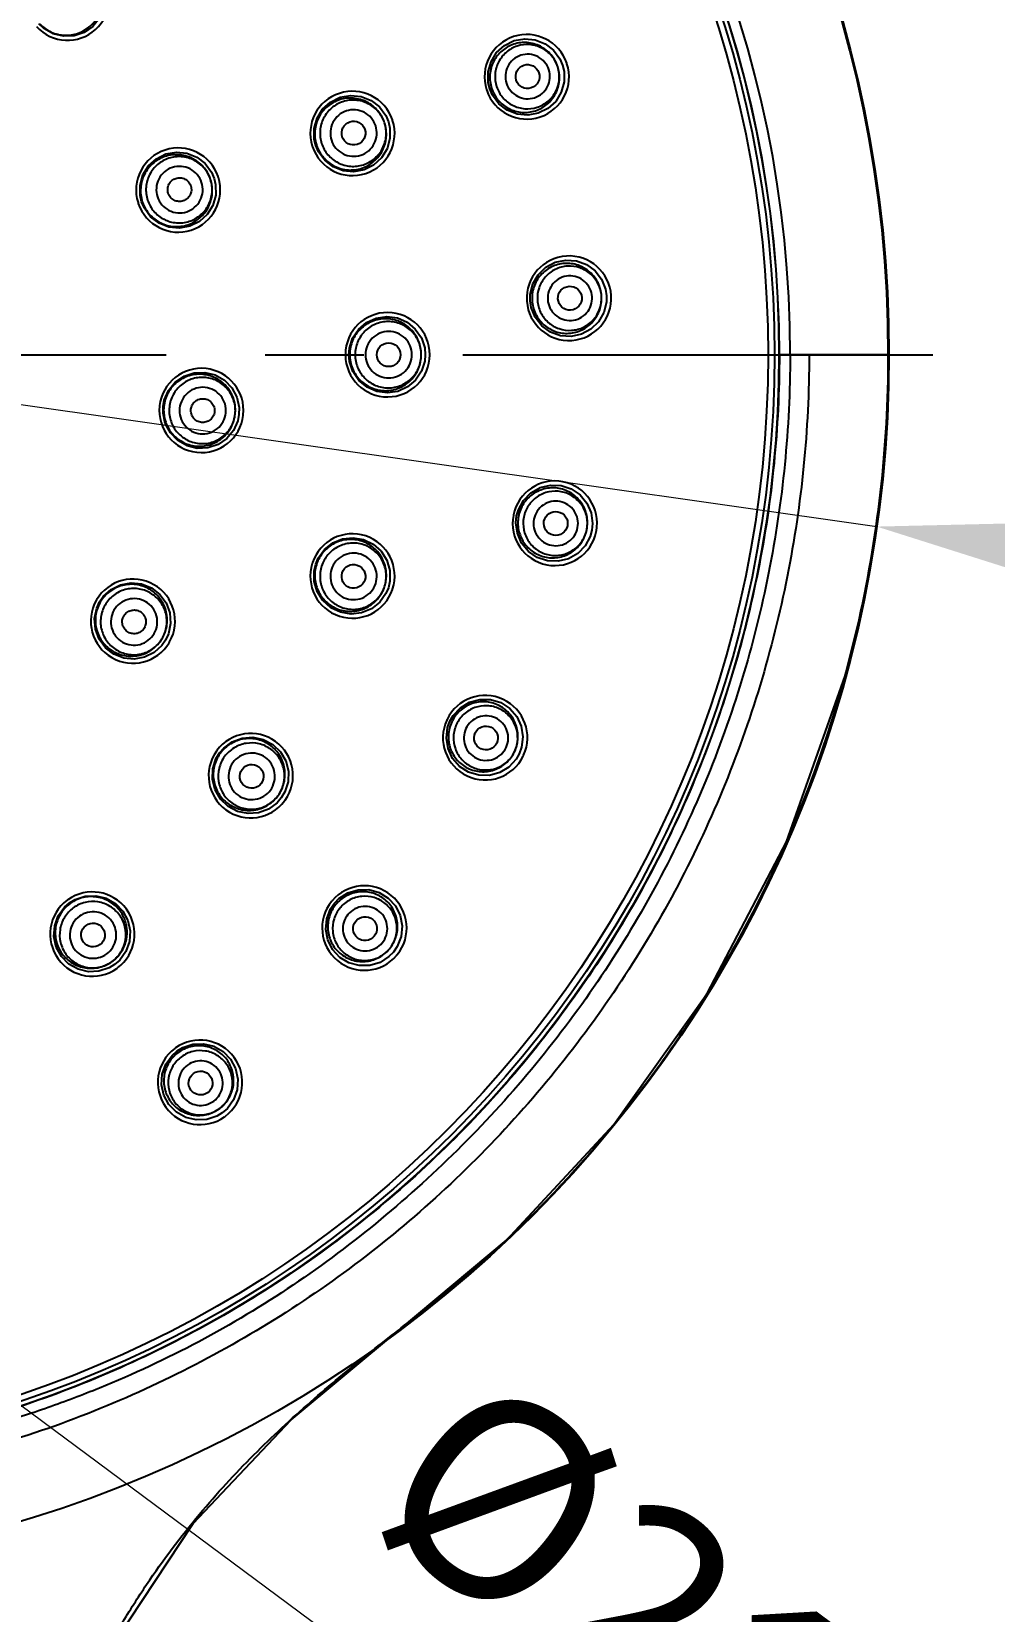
# Model space of a CAD drawing. Extents: x 4 to 1239, y 0 to 509.
# Drawn here: x 247.73 to 272.06, y 139.39 to 179.31 of the extents above; entities that cross this region are included whole.
import ezdxf

# ---------------------------------------------------------------- set-up
doc = ezdxf.new("R2010")
doc.units = 0
doc.header["$LTSCALE"] = 10
doc.header["$MEASUREMENT"] = 0
doc.header["$PDMODE"] = 3
doc.header["$PDSIZE"] = -10
doc.linetypes.add('CENTER', pattern=[2, 1.25, -0.25, 0.25, -0.25])
doc.layers.get('0').update_dxf_attribs({"linetype": 'CONTINUOUS'})
doc.layers.get('DEFPOINTS').update_dxf_attribs({"linetype": 'CONTINUOUS'})
doc.layers.add('02___PRT_ALL_AXES', color=7, linetype='CONTINUOUS')
doc.styles.add('Daelim Dimension', font='')
doc.styles.get('Daelim Dimension').set_extended_font_data('NanumGothic')
doc.dimstyles.new('DEFAULT', dxfattribs={"dimscale": 2, "dimtxt": 2, "dimasz": 2, "dimexe": 0, "dimexo": 2, "dimgap": 1, "dimtad": 1, "dimdec": 1, "dimzin": 9, "dimdsep": 46, "dimtxsty": 'Daelim Dimension', "dimcen": 0.5, "dimclrd": 252, "dimclre": 252, "dimclrt": 3, "dimadec": 1, "dimazin": 0, "dimtfac": 1, "dimtdec": 1, "dimtix": 1, "dimtmove": 0, "dimatfit": 3, "dimfxl": 1, "dimtolj": 1, "dimtzin": 1, "dimlwd": 9, "dimlwe": 9, "dimarcsym": 0})

# ---------------------------------------------------------------- blocks, each defined once
blk = doc.blocks.new('*D6')
at = {"color": 5, "linetype": 'ByBlock', "lineweight": 9, "ltscale": 0.5, "transparency": 16777216}
for p, q in [((231.201, 156.657), (227.989, 159.04)), ((234.414, 154.274), (242.846, 148.017)), ((265.847, 130.953), (246.059, 145.634))]:
    blk.add_line(p, q, dxfattribs=at)
at = {"color": 5, "ltscale": 0.5, "transparency": 16777216}
for points in [[(231.598, 157.193), (230.804, 156.122), (234.414, 154.274)], [(246.456, 146.169), (245.661, 145.099), (242.846, 148.017)]]:
    blk.add_solid(points, dxfattribs=at)
at = {"layer": 'DEFPOINTS', "color": 0, "ltscale": 0.5, "transparency": 16777216}
for p in [(234.414, 154.274), (242.846, 148.017)]:
    blk.add_point(p, dxfattribs=at)
at = {"color": 7, "ltscale": 0.5, "transparency": 16777216, "insert": (262.495, 139.906), "char_height": 4, "attachment_point": 5, "rotation": 323.4272, "style": 'Daelim Dimension'}
blk.add_mtext('\\A1;{\\H1.25x;\\C256;Ø21}', dxfattribs=at)
blk = doc.blocks.new('*D7')
at = {"color": 5, "linetype": 'ByBlock', "lineweight": 9, "ltscale": 0.5, "transparency": 16777216}
for p, q in [((204.21, 176.052), (200.25, 176.617)), ((208.17, 175.488), (269.089, 166.803)), ((298.248, 162.647), (273.049, 166.239))]:
    blk.add_line(p, q, dxfattribs=at)
at = {"color": 5, "ltscale": 0.5, "transparency": 16777216}
for points in [[(204.304, 176.712), (204.116, 175.392), (208.17, 175.488)], [(273.143, 166.899), (272.955, 165.579), (269.089, 166.803)]]:
    blk.add_solid(points, dxfattribs=at)
at = {"layer": 'DEFPOINTS', "color": 0, "ltscale": 0.5, "transparency": 16777216}
for p in [(208.17, 175.488), (269.089, 166.803)]:
    blk.add_point(p, dxfattribs=at)
at = {"color": 7, "ltscale": 0.5, "transparency": 16777216, "insert": (288.362, 169.302), "char_height": 4, "attachment_point": 5, "rotation": 351.8869, "style": 'Daelim Dimension'}
blk.add_mtext('\\A1;{\\H1.25x;\\C256;Ø123}', dxfattribs=at)

msp = doc.modelspace()

# ---------------------------------------------------------------- linework, layer by layer
at = {"color": 7, "linetype": 'Continuous'}
msp.add_line((269.38, 171.146), (266.627, 171.146), dxfattribs=at)
for points in [[(249.346, 180.794), (249.444, 180.664), (249.554, 180.422), (249.593, 180.157), (249.558, 179.892), (249.451, 179.646), (249.28, 179.439), (249.058, 179.287), (248.804, 179.202), (248.535, 179.191), (248.274, 179.255), (248.041, 179.387), (247.914, 179.505)], [(259.309, 177.865), (259.272, 178.023), (259.27, 178.29), (259.342, 178.55), (259.483, 178.78), (259.683, 178.962), (259.925, 179.082), (260.191, 179.13), (260.459, 179.104), (260.71, 179.003), (260.923, 178.838), (261.082, 178.621), (261.15, 178.463)], [(261.15, 178.463), (261.187, 178.304), (261.189, 178.037), (261.117, 177.778), (260.976, 177.548), (260.777, 177.366), (260.535, 177.246), (260.269, 177.197), (260, 177.224), (259.749, 177.324), (259.536, 177.489), (259.377, 177.706), (259.309, 177.865)], [(254.911, 176.436), (254.873, 176.594), (254.872, 176.861), (254.944, 177.12), (255.085, 177.349), (255.283, 177.53), (255.525, 177.65), (255.79, 177.698), (256.058, 177.672), (256.308, 177.572), (256.52, 177.407), (256.679, 177.191), (256.747, 177.032)], [(256.747, 177.032), (256.784, 176.873), (256.786, 176.607), (256.714, 176.348), (256.573, 176.119), (256.375, 175.938), (256.134, 175.818), (255.869, 175.769), (255.601, 175.796), (255.35, 175.895), (255.137, 176.06), (254.979, 176.276), (254.911, 176.436)], [(250.512, 175.006), (250.475, 175.165), (250.473, 175.432), (250.545, 175.69), (250.686, 175.918), (250.884, 176.099), (251.125, 176.218), (251.389, 176.266), (251.656, 176.24), (251.906, 176.14), (252.118, 175.976), (252.276, 175.761), (252.344, 175.602)], [(252.344, 175.602), (252.381, 175.443), (252.383, 175.176), (252.311, 174.919), (252.171, 174.69), (251.973, 174.509), (251.732, 174.39), (251.468, 174.341), (251.201, 174.368), (250.951, 174.467), (250.739, 174.631), (250.58, 174.847), (250.512, 175.006)], [(260.331, 172.511), (260.334, 172.673), (260.399, 172.933), (260.533, 173.166), (260.727, 173.354), (260.965, 173.481), (261.229, 173.537), (261.499, 173.518), (261.753, 173.425), (261.971, 173.265), (262.136, 173.052), (262.236, 172.803), (262.262, 172.632)], [(262.262, 172.632), (262.259, 172.47), (262.194, 172.21), (262.06, 171.977), (261.866, 171.79), (261.628, 171.663), (261.364, 171.607), (261.094, 171.625), (260.841, 171.718), (260.622, 171.878), (260.457, 172.091), (260.357, 172.34), (260.331, 172.511)], [(255.748, 171.146), (255.762, 171.308), (255.843, 171.562), (255.991, 171.786), (256.196, 171.96), (256.441, 172.072), (256.708, 172.111), (256.975, 172.075), (257.221, 171.967), (257.428, 171.795), (257.58, 171.572), (257.664, 171.318), (257.679, 171.146)], [(257.679, 171.146), (257.665, 170.983), (257.585, 170.729), (257.436, 170.505), (257.232, 170.331), (256.987, 170.22), (256.721, 170.18), (256.454, 170.216), (256.207, 170.324), (256, 170.496), (255.848, 170.718), (255.764, 170.973), (255.748, 171.146)], [(251.055, 169.84), (251.085, 170), (251.193, 170.244), (251.363, 170.45), (251.585, 170.602), (251.839, 170.686), (252.108, 170.698), (252.369, 170.634), (252.602, 170.501), (252.789, 170.309), (252.916, 170.073), (252.973, 169.811), (252.971, 169.638)], [(252.971, 169.638), (252.94, 169.478), (252.833, 169.234), (252.663, 169.028), (252.442, 168.877), (252.187, 168.792), (251.919, 168.78), (251.658, 168.843), (251.425, 168.976), (251.237, 169.168), (251.109, 169.405), (251.052, 169.666), (251.055, 169.84)], [(259.988, 167.071), (260.032, 167.228), (260.159, 167.463), (260.347, 167.655), (260.582, 167.789), (260.844, 167.853), (261.114, 167.841), (261.37, 167.756), (261.593, 167.603), (261.765, 167.394), (261.872, 167.147), (261.906, 166.88), (261.889, 166.709)], [(261.889, 166.709), (261.845, 166.552), (261.718, 166.317), (261.531, 166.124), (261.296, 165.991), (261.034, 165.927), (260.764, 165.938), (260.508, 166.024), (260.285, 166.177), (260.113, 166.385), (260.006, 166.633), (259.971, 166.899), (259.988, 167.071)], [(254.911, 165.856), (254.974, 166.006), (255.129, 166.223), (255.34, 166.39), (255.588, 166.492), (255.856, 166.522), (256.121, 166.477), (256.364, 166.361), (256.565, 166.181), (256.709, 165.954), (256.784, 165.696), (256.785, 165.427), (256.747, 165.259)], [(256.747, 165.259), (256.684, 165.109), (256.528, 164.892), (256.318, 164.725), (256.07, 164.623), (255.803, 164.592), (255.537, 164.637), (255.294, 164.753), (255.093, 164.932), (254.949, 165.16), (254.873, 165.419), (254.872, 165.687), (254.911, 165.856)], [(249.449, 164.899), (249.543, 165.033), (249.74, 165.212), (249.98, 165.331), (250.243, 165.38), (250.511, 165.353), (250.76, 165.254), (250.973, 165.09), (251.132, 164.874), (251.225, 164.622), (251.245, 164.354), (251.19, 164.092), (251.118, 163.936)], [(251.118, 163.936), (251.025, 163.802), (250.828, 163.622), (250.588, 163.503), (250.325, 163.455), (250.058, 163.481), (249.809, 163.579), (249.596, 163.743), (249.436, 163.959), (249.343, 164.211), (249.322, 164.479), (249.377, 164.741), (249.449, 164.899)], [(245.837, 101.385), (245.901, 105.425), (246.008, 110.906), (246.166, 116.182), (246.398, 121.163), (246.737, 125.861), (247.244, 130.328), (248.085, 134.464), (249.565, 138.209), (251.81, 141.616), (254.292, 144.235), (257.053, 146.536), (259.729, 148.775), (262.447, 151.698), (264.804, 155.007), (266.808, 158.835), (268.29, 163.031), (268.593, 164.238)], [(258.304, 161.888), (258.386, 162.028), (258.567, 162.225), (258.797, 162.364), (259.057, 162.435), (259.327, 162.432), (259.586, 162.354), (259.813, 162.207), (259.991, 162.003), (260.105, 161.759), (260.147, 161.492), (260.114, 161.226), (260.055, 161.064)], [(260.055, 161.064), (259.974, 160.923), (259.792, 160.727), (259.563, 160.587), (259.302, 160.516), (259.033, 160.519), (258.774, 160.597), (258.547, 160.744), (258.369, 160.947), (258.255, 161.192), (258.212, 161.459), (258.245, 161.725), (258.304, 161.888)], [(252.479, 161.084), (252.586, 161.207), (252.801, 161.365), (253.052, 161.459), (253.32, 161.48), (253.584, 161.425), (253.823, 161.301), (254.017, 161.115), (254.153, 160.882), (254.22, 160.621), (254.211, 160.352), (254.13, 160.097), (254.041, 159.949)], [(254.041, 159.949), (253.934, 159.825), (253.72, 159.667), (253.468, 159.573), (253.201, 159.553), (252.937, 159.606), (252.698, 159.731), (252.503, 159.917), (252.367, 160.149), (252.3, 160.41), (252.309, 160.679), (252.39, 160.935), (252.479, 161.084)], [(249.827, 155.734), (249.687, 155.65), (249.434, 155.566), (249.166, 155.554), (248.905, 155.617), (248.671, 155.75), (248.483, 155.942), (248.354, 156.179), (248.297, 156.442), (248.314, 156.711), (248.405, 156.965), (248.562, 157.183), (248.692, 157.296)], [(248.692, 157.296), (248.831, 157.381), (249.085, 157.465), (249.353, 157.476), (249.614, 157.413), (249.848, 157.28), (250.037, 157.088), (250.165, 156.85), (250.222, 156.587), (250.204, 156.319), (250.114, 156.066), (249.957, 155.848), (249.827, 155.734)], [(256.875, 156.052), (256.761, 155.936), (256.536, 155.791), (256.279, 155.713), (256.01, 155.709), (255.749, 155.779), (255.518, 155.919), (255.334, 156.117), (255.213, 156.359), (255.163, 156.624), (255.188, 156.893), (255.286, 157.143), (255.384, 157.286)], [(255.384, 157.286), (255.497, 157.402), (255.722, 157.547), (255.98, 157.625), (256.249, 157.629), (256.51, 157.558), (256.741, 157.418), (256.925, 157.22), (257.046, 156.978), (257.096, 156.713), (257.07, 156.444), (256.972, 156.194), (256.875, 156.052)], [(251.411, 153.554), (251.55, 153.639), (251.803, 153.723), (252.072, 153.735), (252.334, 153.672), (252.569, 153.538), (252.758, 153.345), (252.887, 153.108), (252.944, 152.844), (252.926, 152.574), (252.835, 152.32), (252.678, 152.102), (252.548, 151.989)], [(252.548, 151.989), (252.409, 151.905), (252.155, 151.82), (251.887, 151.809), (251.625, 151.872), (251.39, 152.005), (251.201, 152.197), (251.072, 152.435), (251.014, 152.699), (251.032, 152.969), (251.123, 153.223), (251.28, 153.441), (251.411, 153.554)]]:
    msp.add_lwpolyline(points, dxfattribs=at)
for radius in [30.767, 27.875, 27.712]:
    msp.add_circle((238.63, 171.146), radius, dxfattribs=at)
for centre, radius, start, end in [((238.63, 171.146), 30.75, 0, 180), ((238.63, 171.146), 28.27, 360, 180), ((238.63, 171.146), 27.998, 0, 180), ((248.637, 180.156), 1.064, 222.5669, 41.2776), ((260.244, 178.168), 1.068, 18.7494, 197.4636), ((260.244, 178.168), 1.068, 198.5357, 17.9962), ((260.254, 178.172), 1.058, 17.9953, 18.7485), ((255.84, 176.737), 1.066, 18.7346, 197.4469), ((260.237, 178.166), 1.061, 197.4555, 197.9916), ((260.234, 178.165), 1.058, 197.995, 198.5322), ((255.84, 176.738), 1.066, 198.5524, 17.9975), ((255.85, 176.741), 1.056, 17.9956, 18.735), ((255.791, 176.721), 0.905, 197.2637, 198.7368), ((251.436, 175.307), 1.064, 18.7213, 197.4325), ((255.834, 176.735), 1.06, 197.438, 197.9921), ((255.83, 176.734), 1.056, 197.9948, 198.55), ((251.446, 175.31), 1.054, 17.996, 18.7227), ((251.436, 175.307), 1.064, 198.569, 17.2817), ((251.393, 175.293), 0.903, 18.0005, 19.1985), ((251.443, 175.309), 1.057, 17.2693, 17.9905), ((251.43, 175.305), 1.058, 197.4235, 197.9928), ((251.427, 175.303), 1.054, 197.9947, 198.5675), ((251.389, 175.291), 0.904, 198.0005, 199.1878), ((261.311, 172.573), 1.068, 3.6038, 183.5962), ((261.301, 172.572), 1.058, 183.595, 184.1322), ((261.311, 172.573), 1.068, 184.1357, 3.5962), ((256.726, 171.146), 1.066, 180.5545, 179.4468), ((256.719, 171.145), 1.059, 179.438, 179.9922), ((256.715, 171.145), 1.056, 179.995, 180.5524), ((256.675, 171.146), 0.906, 179.3087, 179.9998), ((238.707, 171.14), 30.673, 346.9957, 0.0109), ((252.022, 169.738), 1.064, 354.0016, 173.4325), ((252.022, 169.738), 1.064, 174.0015, 353.2777), ((252.015, 169.739), 1.058, 173.4235, 173.9928), ((252.028, 169.738), 1.057, 353.2645, 353.9898), ((260.954, 166.887), 1.068, 349.2037, 168.6636), ((260.954, 166.887), 1.068, 169.2037, 348.4497), ((260.947, 166.888), 1.061, 168.6555, 169.1916), ((255.84, 165.554), 1.066, 342.0024, 161.4469), ((260.96, 166.886), 1.061, 348.4389, 349.1904), ((255.84, 165.554), 1.066, 162.5524, 341.2646), ((255.83, 165.557), 1.056, 161.9948, 162.5502), ((255.834, 165.556), 1.06, 161.4381, 161.9921), ((255.791, 165.57), 0.905, 161.2637, 162.7368), ((250.291, 164.413), 1.064, 330.7235, 149.4328), ((250.291, 164.413), 1.064, 150.5874, 329.2131), ((250.282, 164.418), 1.053, 149.9933, 150.5845), ((250.286, 164.416), 1.058, 149.4239, 149.9929), ((250.251, 164.436), 0.907, 150.0003, 150.9843), ((250.248, 164.438), 0.904, 148.8163, 149.9995), ((255.847, 165.552), 1.059, 341.2525, 341.9902), ((250.252, 164.436), 0.904, 328.8281, 329.9995), ((250.252, 164.435), 0.904, 330.0005, 331.1964), ((250.299, 164.409), 1.055, 329.1981, 329.9892), ((250.3, 164.408), 1.054, 329.9962, 330.7253), ((259.193, 161.469), 1.068, 335.5494, 154.2636), ((259.193, 161.469), 1.068, 155.3357, 334.0496), ((259.184, 161.474), 1.058, 154.795, 155.3322), ((259.187, 161.472), 1.061, 154.2555, 154.7916), ((253.27, 160.509), 1.066, 324.7346, 143.4469), ((253.27, 160.509), 1.066, 144.5524, 323.2646), ((253.261, 160.515), 1.056, 143.9948, 144.5502), ((253.264, 160.513), 1.06, 143.438, 143.9921), ((253.228, 160.54), 0.905, 143.2637, 144.7368), ((259.139, 161.495), 0.883, 333.0531, 334.799), ((259.2, 161.466), 1.061, 334.0389, 334.7904), ((259.203, 161.465), 1.058, 334.7953, 335.5485), ((253.227, 160.54), 0.906, 322.3391, 323.9991), ((253.275, 160.505), 1.059, 323.2525, 323.9902), ((253.278, 160.503), 1.056, 323.9956, 324.735), ((256.141, 156.659), 1.068, 321.1494, 139.8636), ((249.266, 156.506), 1.066, 126.5525, 305.2645), ((249.26, 156.514), 1.056, 125.9948, 126.5502), ((249.262, 156.511), 1.06, 125.438, 125.9921), ((249.266, 156.506), 1.066, 306.7346, 125.4468), ((249.236, 156.548), 0.905, 125.2637, 126.7368), ((256.141, 156.659), 1.068, 140.9357, 319.6497), ((256.133, 156.666), 1.058, 140.395, 140.9322), ((256.135, 156.663), 1.061, 139.8555, 140.3916), ((256.094, 156.698), 0.883, 318.6531, 320.399), ((249.235, 156.549), 0.906, 306.0009, 307.661), ((256.146, 156.655), 1.061, 319.6389, 320.3904), ((256.149, 156.652), 1.058, 320.3953, 321.1485), ((249.27, 156.5), 1.059, 305.2525, 305.9902), ((249.273, 156.497), 1.056, 305.9956, 306.735), ((251.988, 152.76), 1.068, 306.7494, 125.4636), ((251.988, 152.76), 1.068, 126.5357, 305.2496), ((251.982, 152.768), 1.058, 125.995, 126.5322), ((251.984, 152.765), 1.061, 125.4555, 125.9916), ((251.953, 152.808), 0.883, 306.001, 307.7469), ((251.992, 152.754), 1.061, 305.2389, 305.9904), ((251.994, 152.751), 1.058, 305.9953, 306.7485)]:
    msp.add_arc(centre, radius, start, end, dxfattribs=at)
for points, knots in [([(247.941, 179.504), (248.02, 179.419), (248.215, 179.278), (248.563, 179.194), (248.917, 179.248), (249.225, 179.431), (249.439, 179.717), (249.53, 180.064), (249.483, 180.419), (249.363, 180.628), (249.287, 180.716)], [0, 0, 0, 0, 0.12524, 0.250299, 0.375181, 0.499946, 0.624728, 0.749644, 0.874736, 1, 1, 1, 1]), ([(261.026, 178.423), (260.991, 178.532), (260.875, 178.739), (260.598, 178.958), (260.259, 179.055), (259.91, 179.014), (259.604, 178.842), (259.386, 178.565), (259.291, 178.225), (259.319, 177.989), (259.355, 177.88)], [0, 0, 0, 0, 0.12567, 0.250937, 0.375674, 0.500029, 0.624376, 0.749095, 0.874343, 1, 1, 1, 1]), ([(261.026, 178.423), (260.994, 178.523), (260.887, 178.713), (260.632, 178.914), (260.32, 179.003), (259.997, 178.965), (259.714, 178.806), (259.513, 178.55), (259.424, 178.238), (259.45, 178.022), (259.483, 177.921)], [0, 0, 0, 0, 0.125092, 0.250112, 0.375079, 0.5, 0.624921, 0.749888, 0.874908, 1, 1, 1, 1]), ([(260.801, 178.349), (260.778, 178.419), (260.705, 178.551), (260.528, 178.69), (260.311, 178.751), (260.088, 178.725), (259.892, 178.615), (259.752, 178.438), (259.691, 178.221), (259.709, 178.072), (259.732, 178.002)], [0, 0, 0, 0, 0.125088, 0.250106, 0.375078, 0.5, 0.624923, 0.749894, 0.874912, 1, 1, 1, 1]), ([(259.355, 177.88), (259.391, 177.77), (259.506, 177.563), (259.783, 177.344), (260.122, 177.247), (260.471, 177.288), (260.777, 177.46), (260.995, 177.737), (261.09, 178.078), (261.062, 178.313), (261.026, 178.423)], [0, 0, 0, 0, 0.125657, 0.250906, 0.375624, 0.499971, 0.624326, 0.749063, 0.87433, 1, 1, 1, 1]), ([(259.483, 177.921), (259.516, 177.821), (259.622, 177.631), (259.877, 177.43), (260.19, 177.341), (260.512, 177.379), (260.796, 177.538), (260.997, 177.793), (261.085, 178.106), (261.059, 178.322), (261.026, 178.423)], [0, 0, 0, 0, 0.125092, 0.250112, 0.375079, 0.5, 0.624921, 0.749888, 0.874908, 1, 1, 1, 1]), ([(259.732, 178.002), (259.754, 177.932), (259.828, 177.801), (260.005, 177.662), (260.221, 177.6), (260.445, 177.627), (260.641, 177.737), (260.78, 177.914), (260.841, 178.13), (260.823, 178.28), (260.801, 178.349)], [0, 0, 0, 0, 0.125088, 0.250106, 0.375078, 0.5, 0.624923, 0.749894, 0.874912, 1, 1, 1, 1]), ([(256.651, 177.001), (256.615, 177.113), (256.497, 177.325), (256.214, 177.55), (255.867, 177.65), (255.508, 177.61), (255.192, 177.436), (254.967, 177.154), (254.866, 176.807), (254.892, 176.566), (254.927, 176.453)], [0, 0, 0, 0, 0.125434, 0.250607, 0.37545, 0.500049, 0.624631, 0.74944, 0.874579, 1, 1, 1, 1]), ([(256.651, 177.001), (256.618, 177.105), (256.508, 177.301), (256.245, 177.508), (255.923, 177.599), (255.59, 177.56), (255.298, 177.396), (255.091, 177.133), (255, 176.811), (255.027, 176.588), (255.061, 176.484)], [0, 0, 0, 0, 0.125092, 0.250112, 0.375079, 0.5, 0.624921, 0.749888, 0.874908, 1, 1, 1, 1]), ([(256.426, 176.928), (256.402, 177.001), (256.326, 177.138), (256.141, 177.284), (255.915, 177.348), (255.681, 177.32), (255.476, 177.205), (255.331, 177.02), (255.267, 176.794), (255.286, 176.638), (255.309, 176.565)], [0, 0, 0, 0, 0.125088, 0.250106, 0.375078, 0.5, 0.624923, 0.749894, 0.874912, 1, 1, 1, 1]), ([(254.934, 176.431), (254.972, 176.319), (255.093, 176.109), (255.378, 175.888), (255.727, 175.792), (256.085, 175.836), (256.398, 176.015), (256.62, 176.3), (256.717, 176.648), (256.688, 176.889), (256.651, 177.001)], [0, 0, 0, 0, 0.125422, 0.250561, 0.375369, 0.499951, 0.62455, 0.749393, 0.874566, 1, 1, 1, 1]), ([(255.061, 176.484), (255.094, 176.381), (255.204, 176.185), (255.467, 175.978), (255.789, 175.886), (256.121, 175.926), (256.414, 176.089), (256.621, 176.353), (256.712, 176.675), (256.685, 176.898), (256.651, 177.001)], [0, 0, 0, 0, 0.125092, 0.250112, 0.375079, 0.5, 0.624921, 0.749888, 0.874908, 1, 1, 1, 1]), ([(255.309, 176.565), (255.333, 176.492), (255.41, 176.355), (255.594, 176.209), (255.821, 176.145), (256.054, 176.173), (256.259, 176.288), (256.404, 176.473), (256.468, 176.699), (256.45, 176.855), (256.426, 176.928)], [0, 0, 0, 0, 0.125088, 0.250106, 0.375078, 0.5, 0.624923, 0.749894, 0.874912, 1, 1, 1, 1]), ([(252.247, 175.59), (252.208, 175.701), (252.086, 175.91), (251.799, 176.128), (251.451, 176.222), (251.093, 176.176), (250.781, 175.996), (250.56, 175.711), (250.464, 175.364), (250.493, 175.124), (250.529, 175.012)], [0, 0, 0, 0, 0.125264, 0.250355, 0.375268, 0.500048, 0.624816, 0.749705, 0.874771, 1, 1, 1, 1]), ([(252.253, 175.572), (252.219, 175.675), (252.11, 175.871), (251.847, 176.079), (251.524, 176.17), (251.192, 176.131), (250.9, 175.967), (250.693, 175.704), (250.602, 175.381), (250.628, 175.159), (250.662, 175.055)], [0, 0, 0, 0, 0.125092, 0.250112, 0.375079, 0.5, 0.624921, 0.749888, 0.874908, 1, 1, 1, 1]), ([(252.027, 175.499), (252.004, 175.571), (251.927, 175.709), (251.742, 175.854), (251.516, 175.918), (251.283, 175.891), (251.078, 175.776), (250.932, 175.591), (250.869, 175.365), (250.887, 175.209), (250.911, 175.136)], [0, 0, 0, 0, 0.125088, 0.250106, 0.375078, 0.5, 0.624923, 0.749894, 0.874912, 1, 1, 1, 1]), ([(250.535, 174.994), (250.574, 174.883), (250.696, 174.674), (250.982, 174.456), (251.331, 174.362), (251.688, 174.408), (252.001, 174.587), (252.222, 174.872), (252.318, 175.22), (252.289, 175.46), (252.253, 175.572)], [0, 0, 0, 0, 0.125239, 0.250297, 0.375177, 0.499941, 0.624726, 0.749649, 0.874748, 1, 1, 1, 1]), ([(250.662, 175.055), (250.696, 174.951), (250.805, 174.756), (251.068, 174.548), (251.39, 174.457), (251.723, 174.496), (252.015, 174.66), (252.222, 174.923), (252.313, 175.245), (252.286, 175.468), (252.253, 175.572)], [0, 0, 0, 0, 0.125092, 0.250112, 0.375079, 0.5, 0.624921, 0.749888, 0.874908, 1, 1, 1, 1]), ([(250.911, 175.136), (250.934, 175.063), (251.011, 174.926), (251.196, 174.78), (251.422, 174.716), (251.655, 174.744), (251.86, 174.859), (252.006, 175.043), (252.07, 175.27), (252.051, 175.426), (252.027, 175.499)], [0, 0, 0, 0, 0.125088, 0.250106, 0.375078, 0.5, 0.624923, 0.749894, 0.874912, 1, 1, 1, 1]), ([(251.184, 175.225), (251.172, 175.262), (251.163, 175.342), (251.195, 175.457), (251.269, 175.551), (251.374, 175.61), (251.493, 175.624), (251.609, 175.591), (251.703, 175.517), (251.742, 175.447), (251.754, 175.41)], [0, 0, 0, 0, 0.125095, 0.25011, 0.375081, 0.5, 0.624919, 0.74989, 0.874905, 1, 1, 1, 1]), ([(251.754, 175.41), (251.766, 175.373), (251.776, 175.293), (251.743, 175.178), (251.669, 175.083), (251.564, 175.025), (251.445, 175.01), (251.33, 175.043), (251.235, 175.117), (251.196, 175.188), (251.184, 175.225)], [0, 0, 0, 0, 0.125095, 0.25011, 0.375081, 0.5, 0.624919, 0.74989, 0.874905, 1, 1, 1, 1]), ([(262.132, 172.624), (262.125, 172.739), (262.065, 172.969), (261.851, 173.25), (261.547, 173.427), (261.198, 173.475), (260.859, 173.384), (260.579, 173.17), (260.402, 172.864), (260.371, 172.629), (260.378, 172.514)], [0, 0, 0, 0, 0.12567, 0.250937, 0.375674, 0.500029, 0.624376, 0.749095, 0.874343, 1, 1, 1, 1]), ([(262.132, 172.624), (262.126, 172.73), (262.07, 172.94), (261.873, 173.198), (261.592, 173.362), (261.27, 173.405), (260.956, 173.322), (260.698, 173.124), (260.535, 172.844), (260.506, 172.628), (260.513, 172.522)], [0, 0, 0, 0, 0.125092, 0.250112, 0.375079, 0.5, 0.624921, 0.749888, 0.874908, 1, 1, 1, 1]), ([(261.896, 172.609), (261.891, 172.682), (261.853, 172.828), (261.716, 173.007), (261.522, 173.12), (261.299, 173.15), (261.081, 173.093), (260.902, 172.956), (260.789, 172.761), (260.769, 172.612), (260.774, 172.539)], [0, 0, 0, 0, 0.125088, 0.250106, 0.375078, 0.5, 0.624923, 0.749894, 0.874912, 1, 1, 1, 1]), ([(260.378, 172.514), (260.386, 172.399), (260.446, 172.17), (260.66, 171.888), (260.964, 171.711), (261.312, 171.663), (261.652, 171.754), (261.932, 171.968), (262.108, 172.274), (262.139, 172.509), (262.132, 172.624)], [0, 0, 0, 0, 0.125657, 0.250906, 0.375624, 0.499971, 0.624326, 0.749063, 0.87433, 1, 1, 1, 1]), ([(260.513, 172.522), (260.519, 172.417), (260.575, 172.206), (260.772, 171.948), (261.053, 171.785), (261.375, 171.741), (261.689, 171.825), (261.947, 172.022), (262.11, 172.303), (262.139, 172.519), (262.132, 172.624)], [0, 0, 0, 0, 0.125092, 0.250112, 0.375079, 0.5, 0.624921, 0.749888, 0.874908, 1, 1, 1, 1]), ([(260.774, 172.539), (260.779, 172.466), (260.817, 172.32), (260.954, 172.141), (261.148, 172.028), (261.371, 171.998), (261.589, 172.056), (261.768, 172.192), (261.881, 172.387), (261.9, 172.536), (261.896, 172.609)], [0, 0, 0, 0, 0.125088, 0.250106, 0.375078, 0.5, 0.624923, 0.749894, 0.874912, 1, 1, 1, 1]), ([(257.579, 171.146), (257.579, 171.264), (257.532, 171.502), (257.332, 171.803), (257.033, 172.006), (256.679, 172.078), (256.325, 172.01), (256.024, 171.811), (255.82, 171.512), (255.771, 171.274), (255.769, 171.157)], [0, 0, 0, 0, 0.125462, 0.250659, 0.375533, 0.500158, 0.624722, 0.749498, 0.874618, 1, 1, 1, 1]), ([(257.579, 171.146), (257.579, 171.254), (257.535, 171.475), (257.349, 171.753), (257.071, 171.939), (256.742, 172.005), (256.414, 171.939), (256.136, 171.753), (255.95, 171.475), (255.906, 171.254), (255.906, 171.146)], [0, 0, 0, 0, 0.125092, 0.250112, 0.375079, 0.5, 0.624921, 0.749888, 0.874908, 1, 1, 1, 1]), ([(257.342, 171.146), (257.342, 171.222), (257.311, 171.377), (257.181, 171.572), (256.985, 171.703), (256.755, 171.749), (256.524, 171.703), (256.329, 171.572), (256.198, 171.377), (256.168, 171.222), (256.168, 171.146)], [0, 0, 0, 0, 0.125088, 0.250106, 0.375078, 0.5, 0.624923, 0.749894, 0.874912, 1, 1, 1, 1]), ([(266.627, 171.146), (266.627, 169.315), (266.266, 165.645), (264.662, 160.36), (262.057, 155.487), (258.552, 151.218), (254.282, 147.715), (249.411, 145.112), (244.127, 143.509), (240.459, 143.148), (238.63, 143.148)], [0, 0, 0, 0, 0.125057, 0.25008, 0.375085, 0.500087, 0.625075, 0.750051, 0.87502, 1, 1, 1, 1]), ([(267.38, 171.146), (267.38, 169.267), (267.098, 166.437), (266.183, 162.785), (264.917, 159.238), (262.686, 155.066), (259.685, 151.411), (256.895, 148.883), (253.871, 146.641), (249.7, 144.412), (244.276, 142.767), (240.509, 142.395), (238.63, 142.396)], [0, 0, 0, 0, 0.124984, 0.187574, 0.250154, 0.375133, 0.500098, 0.562649, 0.625189, 0.750111, 0.875031, 1, 1, 1, 1]), ([(266.899, 171.146), (266.899, 169.298), (266.534, 165.592), (264.913, 160.258), (262.715, 156.158), (260.505, 153.189), (258.637, 151.133), (256.58, 149.266), (254.36, 147.598), (251.981, 146.163), (249.881, 145.188), (248.151, 144.532), (246.831, 144.106), (245.496, 143.728), (243.694, 143.312), (241.404, 142.966), (239.554, 142.877), (238.63, 142.878)], [0, 0, 0, 0, 0.124959, 0.249884, 0.374792, 0.43732, 0.499847, 0.562371, 0.624889, 0.687401, 0.74991, 0.781174, 0.81244, 0.843706, 0.87497, 0.937482, 1, 1, 1, 1]), ([(255.769, 171.146), (255.769, 171.027), (255.816, 170.788), (256.018, 170.486), (256.319, 170.284), (256.674, 170.213), (257.029, 170.284), (257.33, 170.486), (257.532, 170.788), (257.579, 171.027), (257.579, 171.146)], [0, 0, 0, 0, 0.125409, 0.250572, 0.375398, 0.499994, 0.624586, 0.749414, 0.874586, 1, 1, 1, 1]), ([(255.906, 171.146), (255.906, 171.037), (255.95, 170.816), (256.136, 170.538), (256.414, 170.352), (256.742, 170.286), (257.071, 170.352), (257.349, 170.538), (257.535, 170.816), (257.579, 171.037), (257.579, 171.146)], [0, 0, 0, 0, 0.125092, 0.250112, 0.375079, 0.5, 0.624921, 0.749888, 0.874908, 1, 1, 1, 1]), ([(256.168, 171.146), (256.168, 171.069), (256.198, 170.915), (256.329, 170.719), (256.524, 170.588), (256.755, 170.543), (256.985, 170.588), (257.181, 170.719), (257.311, 170.915), (257.342, 171.069), (257.342, 171.146)], [0, 0, 0, 0, 0.125088, 0.250106, 0.375078, 0.5, 0.624923, 0.749894, 0.874912, 1, 1, 1, 1]), ([(252.875, 169.648), (252.888, 169.766), (252.866, 170.009), (252.697, 170.33), (252.418, 170.563), (252.071, 170.671), (251.71, 170.637), (251.389, 170.467), (251.157, 170.188), (251.085, 169.955), (251.073, 169.838)], [0, 0, 0, 0, 0.125252, 0.25035, 0.37527, 0.500053, 0.62482, 0.749706, 0.874771, 1, 1, 1, 1]), ([(252.875, 169.648), (252.887, 169.757), (252.866, 169.98), (252.71, 170.276), (252.453, 170.491), (252.133, 170.59), (251.8, 170.56), (251.504, 170.403), (251.29, 170.146), (251.223, 169.931), (251.212, 169.823)], [0, 0, 0, 0, 0.125092, 0.250112, 0.375079, 0.5, 0.624921, 0.749888, 0.874908, 1, 1, 1, 1]), ([(252.64, 169.673), (252.648, 169.749), (252.633, 169.906), (252.524, 170.114), (252.343, 170.264), (252.119, 170.334), (251.885, 170.313), (251.677, 170.203), (251.527, 170.022), (251.48, 169.872), (251.472, 169.796)], [0, 0, 0, 0, 0.125088, 0.250106, 0.375078, 0.5, 0.624923, 0.749894, 0.874912, 1, 1, 1, 1]), ([(251.073, 169.838), (251.061, 169.72), (251.083, 169.478), (251.251, 169.156), (251.53, 168.923), (251.876, 168.815), (252.238, 168.849), (252.559, 169.018), (252.791, 169.298), (252.863, 169.531), (252.875, 169.648)], [0, 0, 0, 0, 0.125229, 0.250294, 0.375181, 0.499947, 0.62473, 0.74965, 0.874748, 1, 1, 1, 1]), ([(251.212, 169.823), (251.2, 169.715), (251.221, 169.491), (251.377, 169.195), (251.634, 168.981), (251.954, 168.881), (252.287, 168.912), (252.583, 169.068), (252.798, 169.326), (252.864, 169.54), (252.875, 169.648)], [0, 0, 0, 0, 0.125092, 0.250112, 0.375079, 0.5, 0.624921, 0.749888, 0.874908, 1, 1, 1, 1]), ([(251.472, 169.796), (251.464, 169.72), (251.478, 169.563), (251.588, 169.355), (251.768, 169.204), (251.993, 169.135), (252.227, 169.156), (252.435, 169.266), (252.585, 169.447), (252.632, 169.597), (252.64, 169.673)], [0, 0, 0, 0, 0.125088, 0.250106, 0.375078, 0.5, 0.624923, 0.749894, 0.874912, 1, 1, 1, 1]), ([(252.354, 169.703), (252.35, 169.664), (252.326, 169.588), (252.249, 169.495), (252.143, 169.439), (252.024, 169.428), (251.909, 169.464), (251.817, 169.541), (251.761, 169.647), (251.754, 169.727), (251.758, 169.766)], [0, 0, 0, 0, 0.125095, 0.25011, 0.375081, 0.5, 0.624919, 0.74989, 0.874905, 1, 1, 1, 1]), ([(251.758, 169.766), (251.762, 169.805), (251.786, 169.881), (251.862, 169.974), (251.969, 170.03), (252.088, 170.041), (252.203, 170.005), (252.295, 169.928), (252.351, 169.822), (252.358, 169.742), (252.354, 169.703)], [0, 0, 0, 0, 0.125095, 0.25011, 0.375081, 0.5, 0.624919, 0.74989, 0.874905, 1, 1, 1, 1]), ([(261.762, 166.733), (261.783, 166.846), (261.782, 167.083), (261.645, 167.409), (261.394, 167.657), (261.068, 167.789), (260.717, 167.786), (260.393, 167.647), (260.146, 167.395), (260.057, 167.175), (260.035, 167.062)], [0, 0, 0, 0, 0.12567, 0.250937, 0.375674, 0.500029, 0.624376, 0.749095, 0.874343, 1, 1, 1, 1]), ([(261.762, 166.733), (261.781, 166.837), (261.78, 167.054), (261.653, 167.353), (261.422, 167.582), (261.121, 167.704), (260.796, 167.701), (260.497, 167.574), (260.269, 167.343), (260.188, 167.141), (260.168, 167.037)], [0, 0, 0, 0, 0.125092, 0.250112, 0.375079, 0.5, 0.624921, 0.749888, 0.874908, 1, 1, 1, 1]), ([(261.529, 166.777), (261.543, 166.849), (261.542, 167), (261.454, 167.207), (261.294, 167.365), (261.085, 167.45), (260.86, 167.448), (260.653, 167.36), (260.495, 167.2), (260.439, 167.06), (260.425, 166.988)], [0, 0, 0, 0, 0.125088, 0.250106, 0.375078, 0.5, 0.624923, 0.749894, 0.874912, 1, 1, 1, 1]), ([(260.035, 167.062), (260.014, 166.949), (260.015, 166.712), (260.152, 166.387), (260.403, 166.139), (260.728, 166.006), (261.08, 166.009), (261.404, 166.148), (261.651, 166.4), (261.74, 166.62), (261.762, 166.733)], [0, 0, 0, 0, 0.125657, 0.250906, 0.375624, 0.499971, 0.624326, 0.749063, 0.87433, 1, 1, 1, 1]), ([(260.168, 167.037), (260.148, 166.933), (260.149, 166.715), (260.276, 166.416), (260.507, 166.188), (260.808, 166.066), (261.133, 166.069), (261.432, 166.196), (261.66, 166.427), (261.742, 166.629), (261.762, 166.733)], [0, 0, 0, 0, 0.125092, 0.250112, 0.375079, 0.5, 0.624921, 0.749888, 0.874908, 1, 1, 1, 1]), ([(260.425, 166.988), (260.411, 166.916), (260.412, 166.765), (260.5, 166.558), (260.66, 166.4), (260.869, 166.315), (261.094, 166.317), (261.301, 166.405), (261.459, 166.566), (261.515, 166.705), (261.529, 166.777)], [0, 0, 0, 0, 0.125088, 0.250106, 0.375078, 0.5, 0.624923, 0.749894, 0.874912, 1, 1, 1, 1]), ([(256.651, 165.29), (256.688, 165.402), (256.717, 165.643), (256.62, 165.991), (256.398, 166.277), (256.085, 166.455), (255.727, 166.499), (255.378, 166.404), (255.093, 166.182), (254.972, 165.972), (254.934, 165.86)], [0, 0, 0, 0, 0.125434, 0.250607, 0.37545, 0.500049, 0.624631, 0.74944, 0.874579, 1, 1, 1, 1]), ([(256.651, 165.29), (256.685, 165.394), (256.712, 165.616), (256.621, 165.939), (256.414, 166.202), (256.121, 166.366), (255.789, 166.405), (255.467, 166.314), (255.204, 166.106), (255.094, 165.91), (255.061, 165.807)], [0, 0, 0, 0, 0.125092, 0.250112, 0.375079, 0.5, 0.624921, 0.749888, 0.874908, 1, 1, 1, 1]), ([(256.426, 165.363), (256.45, 165.436), (256.468, 165.592), (256.404, 165.818), (256.259, 166.003), (256.054, 166.118), (255.821, 166.146), (255.594, 166.082), (255.41, 165.936), (255.333, 165.799), (255.309, 165.726)], [0, 0, 0, 0, 0.125088, 0.250106, 0.375078, 0.5, 0.624923, 0.749894, 0.874912, 1, 1, 1, 1]), ([(254.927, 165.838), (254.892, 165.726), (254.866, 165.484), (254.967, 165.137), (255.192, 164.855), (255.508, 164.681), (255.867, 164.641), (256.214, 164.741), (256.497, 164.966), (256.615, 165.178), (256.651, 165.29)], [0, 0, 0, 0, 0.125422, 0.250561, 0.375369, 0.499951, 0.62455, 0.749393, 0.874566, 1, 1, 1, 1]), ([(255.061, 165.807), (255.027, 165.703), (255, 165.48), (255.091, 165.158), (255.298, 164.895), (255.59, 164.731), (255.923, 164.692), (256.245, 164.783), (256.508, 164.991), (256.618, 165.186), (256.651, 165.29)], [0, 0, 0, 0, 0.125092, 0.250112, 0.375079, 0.5, 0.624921, 0.749888, 0.874908, 1, 1, 1, 1]), ([(255.309, 165.726), (255.286, 165.653), (255.267, 165.497), (255.331, 165.271), (255.476, 165.086), (255.681, 164.971), (255.915, 164.944), (256.141, 165.008), (256.326, 165.153), (256.402, 165.291), (256.426, 165.363)], [0, 0, 0, 0, 0.125088, 0.250106, 0.375078, 0.5, 0.624923, 0.749894, 0.874912, 1, 1, 1, 1]), ([(251.044, 164), (251.1, 164.102), (251.174, 164.331), (251.146, 164.688), (250.985, 165.009), (250.716, 165.244), (250.377, 165.36), (250.02, 165.338), (249.697, 165.184), (249.535, 165.006), (249.475, 164.906)], [0, 0, 0, 0, 0.125264, 0.250355, 0.37527, 0.500052, 0.624819, 0.749701, 0.874761, 1, 1, 1, 1]), ([(249.458, 164.876), (249.401, 164.774), (249.327, 164.545), (249.353, 164.188), (249.513, 163.867), (249.782, 163.63), (250.121, 163.514), (250.479, 163.535), (250.803, 163.689), (250.965, 163.868), (251.025, 163.968)], [0, 0, 0, 0, 0.125176, 0.250213, 0.375056, 0.499793, 0.624598, 0.749554, 0.874701, 1, 1, 1, 1]), ([(251.035, 163.984), (251.089, 164.078), (251.162, 164.29), (251.14, 164.624), (250.992, 164.925), (250.74, 165.146), (250.423, 165.253), (250.089, 165.231), (249.788, 165.083), (249.641, 164.914), (249.586, 164.82)], [0, 0, 0, 0, 0.125092, 0.250112, 0.375079, 0.5, 0.624921, 0.749888, 0.874908, 1, 1, 1, 1]), ([(250.829, 164.102), (250.868, 164.168), (250.919, 164.317), (250.903, 164.552), (250.799, 164.763), (250.623, 164.918), (250.4, 164.993), (250.166, 164.978), (249.955, 164.874), (249.851, 164.755), (249.813, 164.689)], [0, 0, 0, 0, 0.125088, 0.250106, 0.375078, 0.5, 0.624923, 0.749894, 0.874912, 1, 1, 1, 1]), ([(249.586, 164.82), (249.532, 164.726), (249.459, 164.513), (249.481, 164.179), (249.629, 163.879), (249.881, 163.658), (250.198, 163.55), (250.532, 163.572), (250.832, 163.72), (250.98, 163.889), (251.035, 163.984)], [0, 0, 0, 0, 0.125092, 0.250112, 0.375079, 0.5, 0.624921, 0.749888, 0.874908, 1, 1, 1, 1]), ([(249.813, 164.689), (249.775, 164.623), (249.724, 164.474), (249.739, 164.239), (249.843, 164.028), (250.02, 163.873), (250.242, 163.798), (250.477, 163.813), (250.688, 163.917), (250.791, 164.036), (250.829, 164.102)], [0, 0, 0, 0, 0.125088, 0.250106, 0.375078, 0.5, 0.624923, 0.749894, 0.874912, 1, 1, 1, 1]), ([(250.581, 164.246), (250.561, 164.212), (250.508, 164.151), (250.401, 164.098), (250.281, 164.09), (250.167, 164.129), (250.077, 164.208), (250.024, 164.316), (250.016, 164.435), (250.042, 164.512), (250.062, 164.545)], [0, 0, 0, 0, 0.125095, 0.25011, 0.375081, 0.5, 0.624919, 0.74989, 0.874905, 1, 1, 1, 1]), ([(250.062, 164.545), (250.081, 164.579), (250.134, 164.64), (250.242, 164.693), (250.361, 164.701), (250.475, 164.662), (250.565, 164.583), (250.618, 164.475), (250.626, 164.356), (250.6, 164.28), (250.581, 164.246)], [0, 0, 0, 0, 0.125095, 0.25011, 0.375081, 0.5, 0.624919, 0.74989, 0.874905, 1, 1, 1, 1]), ([(245.837, 101.385), (245.86, 102.987), (245.91, 106.113), (245.994, 110.823), (246.106, 115.542), (246.279, 120.303), (246.56, 124.999), (246.938, 128.831), (247.388, 131.819), (247.856, 133.986), (248.524, 136.114), (249.299, 137.838), (250.068, 139.198), (250.895, 140.487), (251.994, 141.925), (253.402, 143.44), (254.846, 144.763), (256.27, 145.937), (257.417, 146.821), (258.258, 147.486), (259.043, 148.141), (260.024, 149.037), (261.194, 150.232), (262.365, 151.569), (263.514, 153.05), (265.105, 155.382), (267.058, 159.04), (268.16, 162.358), (268.593, 164.238)], [0, 0, 0, 0, 0.068506, 0.133735, 0.201527, 0.27041, 0.337525, 0.402749, 0.435016, 0.466758, 0.49747, 0.530244, 0.547399, 0.56426, 0.595733, 0.624662, 0.652632, 0.67944, 0.703579, 0.714577, 0.725307, 0.747298, 0.771381, 0.796804, 0.823294, 0.851512, 0.917492, 1, 1, 1, 1]), ([(259.938, 161.119), (259.987, 161.223), (260.044, 161.453), (259.992, 161.803), (259.811, 162.105), (259.529, 162.314), (259.188, 162.398), (258.839, 162.345), (258.537, 162.162), (258.397, 161.971), (258.348, 161.867)], [0, 0, 0, 0, 0.12567, 0.250937, 0.375674, 0.500029, 0.624376, 0.749095, 0.874343, 1, 1, 1, 1]), ([(259.938, 161.119), (259.983, 161.215), (260.035, 161.426), (259.987, 161.747), (259.82, 162.026), (259.558, 162.219), (259.243, 162.297), (258.922, 162.248), (258.643, 162.081), (258.514, 161.905), (258.469, 161.81)], [0, 0, 0, 0, 0.125092, 0.250112, 0.375079, 0.5, 0.624921, 0.749888, 0.874908, 1, 1, 1, 1]), ([(258.348, 161.867), (258.299, 161.764), (258.241, 161.536), (258.291, 161.19), (258.467, 160.889), (258.744, 160.678), (259.08, 160.589), (259.426, 160.635), (259.73, 160.808), (259.874, 160.993), (259.926, 161.095)], [0, 0, 0, 0, 0.125663, 0.250923, 0.375658, 0.500016, 0.624366, 0.74908, 0.87432, 1, 1, 1, 1]), ([(258.469, 161.81), (258.424, 161.714), (258.372, 161.503), (258.42, 161.182), (258.587, 160.903), (258.849, 160.71), (259.164, 160.632), (259.485, 160.681), (259.763, 160.848), (259.893, 161.023), (259.938, 161.119)], [0, 0, 0, 0, 0.125092, 0.250112, 0.375079, 0.5, 0.624921, 0.749888, 0.874908, 1, 1, 1, 1]), ([(258.706, 161.698), (258.675, 161.632), (258.638, 161.486), (258.672, 161.263), (258.788, 161.07), (258.969, 160.937), (259.187, 160.882), (259.41, 160.916), (259.603, 161.032), (259.692, 161.154), (259.723, 161.22)], [0, 0, 0, 0, 0.125088, 0.250106, 0.375078, 0.5, 0.624923, 0.749894, 0.874912, 1, 1, 1, 1]), ([(259.723, 161.22), (259.754, 161.286), (259.791, 161.432), (259.757, 161.655), (259.641, 161.848), (259.46, 161.982), (259.242, 162.036), (259.019, 162.002), (258.827, 161.886), (258.737, 161.765), (258.706, 161.698)], [0, 0, 0, 0, 0.125088, 0.250106, 0.375078, 0.5, 0.624923, 0.749894, 0.874912, 1, 1, 1, 1]), ([(253.96, 160.008), (254.029, 160.103), (254.131, 160.323), (254.147, 160.684), (254.024, 161.024), (253.781, 161.291), (253.454, 161.444), (253.093, 161.46), (252.753, 161.338), (252.573, 161.175), (252.503, 161.081)], [0, 0, 0, 0, 0.125434, 0.250607, 0.37545, 0.500049, 0.624631, 0.74944, 0.874579, 1, 1, 1, 1]), ([(253.96, 160.008), (254.024, 160.096), (254.118, 160.3), (254.131, 160.634), (254.016, 160.948), (253.788, 161.194), (253.484, 161.335), (253.149, 161.347), (252.835, 161.231), (252.671, 161.079), (252.607, 160.991)], [0, 0, 0, 0, 0.125092, 0.250112, 0.375079, 0.5, 0.624921, 0.749888, 0.874908, 1, 1, 1, 1]), ([(252.489, 161.062), (252.422, 160.966), (252.323, 160.747), (252.31, 160.39), (252.433, 160.054), (252.674, 159.79), (252.997, 159.637), (253.354, 159.618), (253.692, 159.735), (253.873, 159.894), (253.944, 159.987)], [0, 0, 0, 0, 0.125425, 0.250569, 0.375386, 0.499974, 0.624568, 0.749397, 0.874553, 1, 1, 1, 1]), ([(252.607, 160.991), (252.543, 160.903), (252.448, 160.699), (252.435, 160.365), (252.551, 160.05), (252.778, 159.804), (253.082, 159.664), (253.417, 159.651), (253.731, 159.767), (253.896, 159.92), (253.96, 160.008)], [0, 0, 0, 0, 0.125092, 0.250112, 0.375079, 0.5, 0.624921, 0.749888, 0.874908, 1, 1, 1, 1]), ([(253.768, 160.147), (253.813, 160.209), (253.879, 160.352), (253.888, 160.587), (253.807, 160.807), (253.648, 160.98), (253.434, 161.078), (253.199, 161.087), (252.979, 161.006), (252.863, 160.899), (252.818, 160.837)], [0, 0, 0, 0, 0.125088, 0.250106, 0.375078, 0.5, 0.624923, 0.749894, 0.874912, 1, 1, 1, 1]), ([(252.818, 160.837), (252.773, 160.775), (252.707, 160.632), (252.698, 160.397), (252.779, 160.177), (252.939, 160.004), (253.152, 159.906), (253.387, 159.897), (253.608, 159.978), (253.723, 160.085), (253.768, 160.147)], [0, 0, 0, 0, 0.125088, 0.250106, 0.375078, 0.5, 0.624923, 0.749894, 0.874912, 1, 1, 1, 1]), ([(249.789, 155.831), (249.881, 155.903), (250.04, 156.083), (250.157, 156.421), (250.138, 156.779), (249.986, 157.102), (249.722, 157.342), (249.386, 157.465), (249.028, 157.452), (248.809, 157.354), (248.714, 157.286)], [0, 0, 0, 0, 0.125446, 0.250603, 0.375431, 0.500026, 0.624614, 0.749431, 0.874576, 1, 1, 1, 1]), ([(249.768, 155.816), (249.856, 155.88), (250.008, 156.044), (250.124, 156.358), (250.111, 156.693), (249.971, 156.997), (249.725, 157.224), (249.411, 157.34), (249.076, 157.327), (248.873, 157.233), (248.785, 157.169)], [0, 0, 0, 0, 0.125092, 0.250112, 0.375079, 0.5, 0.624921, 0.749888, 0.874908, 1, 1, 1, 1]), ([(256.775, 156.135), (256.848, 156.224), (256.961, 156.432), (256.998, 156.783), (256.898, 157.121), (256.676, 157.394), (256.366, 157.561), (256.016, 157.596), (255.678, 157.494), (255.494, 157.344), (255.421, 157.255)], [0, 0, 0, 0, 0.12567, 0.250937, 0.375674, 0.500029, 0.624376, 0.749095, 0.874343, 1, 1, 1, 1]), ([(256.775, 156.135), (256.842, 156.216), (256.946, 156.408), (256.979, 156.731), (256.886, 157.042), (256.681, 157.294), (256.395, 157.449), (256.071, 157.481), (255.76, 157.388), (255.592, 157.251), (255.524, 157.169)], [0, 0, 0, 0, 0.125092, 0.250112, 0.375079, 0.5, 0.624921, 0.749888, 0.874908, 1, 1, 1, 1]), ([(248.695, 157.273), (248.6, 157.202), (248.437, 157.022), (248.315, 156.682), (248.332, 156.321), (248.485, 155.995), (248.751, 155.752), (249.091, 155.629), (249.452, 155.644), (249.672, 155.746), (249.768, 155.816)], [0, 0, 0, 0, 0.125422, 0.250561, 0.375369, 0.499951, 0.62455, 0.749393, 0.874566, 1, 1, 1, 1]), ([(248.785, 157.169), (248.696, 157.105), (248.544, 156.94), (248.428, 156.626), (248.441, 156.291), (248.581, 155.987), (248.827, 155.76), (249.141, 155.644), (249.476, 155.657), (249.68, 155.752), (249.768, 155.816)], [0, 0, 0, 0, 0.125092, 0.250112, 0.375079, 0.5, 0.624921, 0.749888, 0.874908, 1, 1, 1, 1]), ([(248.938, 156.957), (248.877, 156.912), (248.77, 156.797), (248.688, 156.576), (248.697, 156.341), (248.796, 156.128), (248.968, 155.968), (249.189, 155.887), (249.424, 155.896), (249.567, 155.962), (249.628, 156.007)], [0, 0, 0, 0, 0.125088, 0.250106, 0.375078, 0.5, 0.624923, 0.749894, 0.874912, 1, 1, 1, 1]), ([(249.628, 156.007), (249.69, 156.052), (249.797, 156.168), (249.879, 156.388), (249.87, 156.623), (249.771, 156.837), (249.599, 156.996), (249.378, 157.077), (249.143, 157.068), (249, 157.002), (248.938, 156.957)], [0, 0, 0, 0, 0.125088, 0.250106, 0.375078, 0.5, 0.624923, 0.749894, 0.874912, 1, 1, 1, 1]), ([(255.421, 157.255), (255.348, 157.167), (255.236, 156.961), (255.197, 156.613), (255.293, 156.278), (255.509, 156.005), (255.812, 155.835), (256.159, 155.793), (256.496, 155.885), (256.682, 156.029), (256.757, 156.114)], [0, 0, 0, 0, 0.125663, 0.250923, 0.375658, 0.500016, 0.624366, 0.74908, 0.87432, 1, 1, 1, 1]), ([(255.524, 157.169), (255.457, 157.088), (255.353, 156.896), (255.32, 156.573), (255.413, 156.262), (255.618, 156.01), (255.904, 155.856), (256.227, 155.823), (256.539, 155.916), (256.707, 156.054), (256.775, 156.135)], [0, 0, 0, 0, 0.125092, 0.250112, 0.375079, 0.5, 0.624921, 0.749888, 0.874908, 1, 1, 1, 1]), ([(255.726, 157.002), (255.679, 156.946), (255.608, 156.813), (255.585, 156.59), (255.649, 156.374), (255.791, 156.199), (255.989, 156.092), (256.213, 156.07), (256.429, 156.134), (256.545, 156.23), (256.592, 156.286)], [0, 0, 0, 0, 0.125088, 0.250106, 0.375078, 0.5, 0.624923, 0.749894, 0.874912, 1, 1, 1, 1]), ([(256.592, 156.286), (256.639, 156.342), (256.71, 156.475), (256.733, 156.699), (256.669, 156.915), (256.527, 157.089), (256.329, 157.196), (256.105, 157.219), (255.889, 157.154), (255.773, 157.059), (255.726, 157.002)], [0, 0, 0, 0, 0.125088, 0.250106, 0.375078, 0.5, 0.624923, 0.749894, 0.874912, 1, 1, 1, 1]), ([(252.493, 152.11), (252.583, 152.18), (252.738, 152.357), (252.851, 152.687), (252.831, 153.035), (252.681, 153.349), (252.422, 153.582), (252.093, 153.698), (251.744, 153.682), (251.531, 153.583), (251.439, 153.516)], [0, 0, 0, 0, 0.12568, 0.25092, 0.375634, 0.499984, 0.624342, 0.749077, 0.874337, 1, 1, 1, 1]), ([(251.439, 153.516), (251.345, 153.448), (251.184, 153.274), (251.061, 152.943), (251.074, 152.591), (251.221, 152.272), (251.479, 152.033), (251.81, 151.912), (252.163, 151.927), (252.378, 152.026), (252.472, 152.094)], [0, 0, 0, 0, 0.125657, 0.250906, 0.375624, 0.499971, 0.624326, 0.749063, 0.87433, 1, 1, 1, 1]), ([(251.518, 153.407), (251.432, 153.345), (251.284, 153.185), (251.172, 152.88), (251.184, 152.556), (251.32, 152.261), (251.559, 152.04), (251.864, 151.928), (252.188, 151.941), (252.386, 152.032), (252.472, 152.094)], [0, 0, 0, 0, 0.125092, 0.250112, 0.375079, 0.5, 0.624921, 0.749888, 0.874908, 1, 1, 1, 1]), ([(252.472, 152.094), (252.557, 152.156), (252.705, 152.316), (252.817, 152.621), (252.805, 152.945), (252.669, 153.24), (252.43, 153.461), (252.125, 153.573), (251.801, 153.56), (251.603, 153.469), (251.518, 153.407)], [0, 0, 0, 0, 0.125092, 0.250112, 0.375079, 0.5, 0.624921, 0.749888, 0.874908, 1, 1, 1, 1]), ([(252.332, 152.286), (252.391, 152.329), (252.494, 152.439), (252.572, 152.65), (252.563, 152.875), (252.469, 153.08), (252.304, 153.233), (252.092, 153.31), (251.868, 153.301), (251.731, 153.238), (251.672, 153.195)], [0, 0, 0, 0, 0.125088, 0.250106, 0.375078, 0.5, 0.624923, 0.749894, 0.874912, 1, 1, 1, 1]), ([(251.672, 153.195), (251.612, 153.152), (251.51, 153.041), (251.432, 152.83), (251.441, 152.605), (251.535, 152.401), (251.7, 152.248), (251.911, 152.171), (252.136, 152.179), (252.273, 152.243), (252.332, 152.286)], [0, 0, 0, 0, 0.125088, 0.250106, 0.375078, 0.5, 0.624923, 0.749894, 0.874912, 1, 1, 1, 1])]:
    msp.add_open_spline(points, degree=3, knots=knots, dxfattribs=at)
at = {"layer": '02___PRT_ALL_AXES', "color": 1, "linetype": 'CENTER'}
msp.add_line((238.63, 171.146), (270.505, 171.146), dxfattribs=at)
at = {"layer": '02___PRT_ALL_AXES', "color": 7, "linetype": 'Continuous'}
msp.add_circle((238.63, 171.146), 27.987, dxfattribs=at)
for centre, major_axis, ratio in [((260.265, 178.175), (0.287, 0.093), 0.999985), ((255.867, 176.746), (0.093, -0.286), 0.998976), ((261.333, 172.574), (0.301, 0.019), 0.999985), ((256.754, 171.146), (0, -0.301), 0.998976), ((260.975, 166.883), (0.296, -0.057), 0.999985), ((255.867, 165.545), (-0.093, -0.286), 0.998976), ((259.213, 161.46), (0.273, -0.128), 0.999985), ((253.293, 160.492), (-0.177, -0.243), 0.998976), ((256.158, 156.645), (0.232, -0.192), 0.999985), ((249.283, 156.483), (0.243, 0.177), 0.998976), ((252.001, 152.742), (0.177, -0.244), 0.999985)]:
    msp.add_ellipse(centre, major_axis=major_axis, ratio=ratio, dxfattribs=at)

# ---------------------------------------------------------------- dimensions: what is measured, and where the dimension line sits
at = {"ltscale": 0.5}
dim = msp.add_diameter_dim_2p(p1=(208.17, 175.488), p2=(269.089, 166.803), text='{\\H1.25x;\\C256;Ø123}', dimstyle='DEFAULT', override={"dimdec": 0, "dimlfac": 2, "dimclrd": 5, "dimclrt": 7, "dimfxl": 1.25, "dimarcsym": 1}, dxfattribs=at)
dim.commit()
dim.dimension.update_dxf_attribs({"geometry": '*D7', "text_midpoint": (288.362, 169.302)})
dim = msp.add_diameter_dim_2p(p1=(234.414, 154.274), p2=(242.846, 148.017), text='{\\H1.25x;\\C256;Ø21}', dimstyle='DEFAULT', override={"dimlfac": 2, "dimclrd": 5, "dimclrt": 7, "dimfxl": 1.25, "dimarcsym": 1}, dxfattribs=at)
dim.commit()
dim.dimension.update_dxf_attribs({"geometry": '*D6', "text_midpoint": (259.4, 135.735), "dimtype": 163})

doc.saveas('drawing.dxf')
